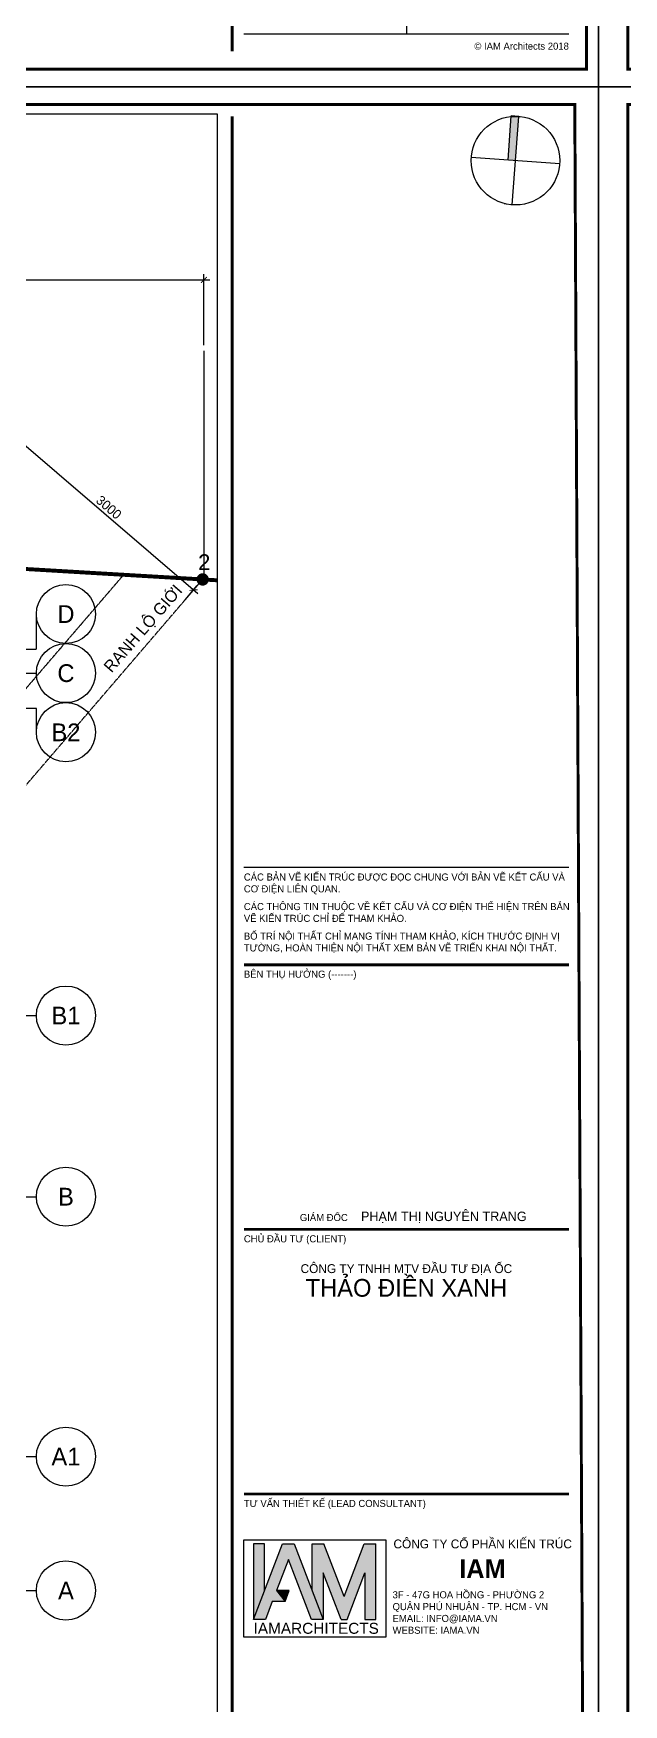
# Model space of a CAD drawing. Header units: inches. Extents: x 1721084 to 1854744, y 225101 to 488646.
# Drawn here: x 1758463 to 1765953, y 393562 to 414780 of the extents above; entities that cross this region are included whole.
import ezdxf
from ezdxf.enums import TextEntityAlignment as Align
from ezdxf.xclip import XClip

# ---------------------------------------------------------------- set-up
doc = ezdxf.new("R2010")
doc.units = ezdxf.units.IN
doc.header["$MEASUREMENT"] = 0
doc.header["$XCLIPFRAME"] = 0
for name, pattern in [('X-PL-BASE$0$X-GRID-BASE$0$CENTER2', [1.125, 0.75, -0.125, 0.125, -0.125]), ('X-PL-BASE$0$X-PL-BASE$0$CENTER', [2, 1.25, -0.25, 0.25, -0.25]), ('X-PL-BASE$0$X-PL-BASE$0$CENTER2', [1.125, 0.75, -0.125, 0.125, -0.125]), ('X-PL-BASE$0$X-PL-BASE$0$DASHDOTX2', [2, 1, -0.5, 0, -0.5]), ('X-PL-BASE$0$X-PL-BASE$0$DASHED', [0.75, 0.5, -0.25]), ('X-PL-BASE$0$X-PL-BASE$0$DASHEDX2', [1.5, 1, -0.5])]:
    doc.linetypes.add(name, pattern=pattern)
for name, color, linetype in [('A-ANNO-DIM 100', 252, 'Continuous'), ('I.A.M TITLEBLOCK - A2 -H$0$A-ANNO-KEY', 250, 'Continuous'), ('I.A.M TITLEBLOCK - A2 -H$0$A-ANNO-SYMB', 250, 'Continuous'), ('I.A.M TITLEBLOCK - A2 -H$0$A-TBLK-TEXT', 250, 'Continuous'), ('X-PL-BASE$0$X-GRID-BASE$0$A-GRID', 250, 'X-PL-BASE$0$X-GRID-BASE$0$CENTER2'), ('X-PL-BASE$0$X-GRID-BASE$0$A-GRID-SYMB', 250, 'Continuous'), ('X-PL-BASE$0$X-PL-BASE$0$A-ANNO-MARK', 250, 'Continuous'), ('X-PL-BASE$0$X-PL-BASE$0$A-ANNO-RNAM', 250, 'Continuous'), ('X-PL-BASE$0$X-PL-BASE$0$A-FLOR-VOID', 250, 'X-PL-BASE$0$X-PL-BASE$0$DASHEDX2'), ('X-PL-BASE$0$X-PL-BASE$0$A-GRID', 250, 'X-PL-BASE$0$X-PL-BASE$0$CENTER2'), ('X-PL-BASE$0$X-PL-BASE$0$A-XREF', 250, 'Continuous'), ('X-PL-BASE$0$X-PL-BASE$0$B-RanhHienTrang', 250, 'Continuous')]:
    doc.layers.add(name, color=color, linetype=linetype)
doc.layers.add('X-PL-BASE$0$X-PL-BASE$0$B-SoHieuDiem', color=250, linetype='Continuous', plot=False)
doc.layers.add('X-PL-BASE$0$X-PL-BASE$0$B-SoHieuDiem1', color=250, linetype='Continuous', plot=False)
doc.styles.add('I.A.M TITLEBLOCK - A2 -H$0$SYMBTEXT', font='ARIALN.TTF', dxfattribs={"width": 0.8})
doc.styles.add('I.A.M TITLEBLOCK - A2 -H$0$TITLE BLOCK', font='arial.ttf')
doc.styles.add('X-PL-BASE$0$X-GRID-BASE$0$SYMBTEXT', font='VAVON_.TTF')
doc.styles.add('X-PL-BASE$0$X-PL-BASE$0$HDUNGARC', font='vn_vni.shx')
doc.styles.add('X-PL-BASE$0$X-PL-BASE$0$SYMBTEXT', font='VAVON_.TTF')
doc.styles.add('X-PL-BASE$0$X-PL-BASE$0$VHELVEB', font='VHELVEB0.TTF')
doc.dimstyles.new('X-PL-BASE$0$X-PL-BASE$0$DIM-75', dxfattribs={"dimscale": 75, "dimtxt": 1.6, "dimasz": 1, "dimexe": 1, "dimexo": 1, "dimgap": 0.5, "dimtad": 1, "dimdec": 0, "dimzin": 0, "dimdsep": 46, "dimtxsty": 'X-PL-BASE$0$X-PL-BASE$0$HDUNGARC', "dimblk": 'X-PL-BASE$0$X-PL-BASE$0$_ArchTick', "dimcen": 2, "dimdle": 1, "dimclrd": 256, "dimclre": 9, "dimclrt": 3, "dimadec": 0, "dimazin": 0, "dimtfac": 1, "dimtdec": 0, "dimtix": 1, "dimtmove": 2, "dimatfit": 2, "dimfxl": 1, "dimtolj": 1, "dimtzin": 0, "dimarcsym": 2})

# ---------------------------------------------------------------- blocks, each defined once
blk = doc.blocks.new('I.A.M TITLEBLOCK - A2 -H$0$LOGO IAM')
h = blk.add_hatch(color=253)
h.dxf.hatch_style = 1
h.paths.add_polyline_path([(0.3164188728770494, 1.423952981990386), (0.1483440226199795, 1.423952981990386), (0.1483440226199795, 0.2719508203690022), (0.3164188728770494, 0.7119764909957924)])
h = blk.add_hatch(color=251)
h.dxf.hatch_style = 1
h.paths.add_polyline_path([(0.7682881511674902, 1.423952981990386), (0.5883696932462829, 1.423952981990386), (0.1483440226199795, 0.2719508203690022), (0.3282624805411869, 0.2719508203690022), (0.4321384506538406, 0.5439016407381283), (0.6280467832138248, 0.5439016407381283), (0.4963373307982569, 0.7119764909954338), (0.6783289222070197, 1.188436662969225), (1.028395363872361, 0.2719508203690022), (1.208313821793793, 0.2719508203690022)])
h = blk.add_hatch(color=253)
h.dxf.hatch_style = 1
h.paths.add_polyline_path([(1.220157429457936, 1.423952981989783), (1.040238971536742, 1.423952981989783), (1.040238971536742, 0.711976490995724), (1.208313821793793, 0.2719508203690022), (1.208313821793793, 0.9839273113629936), (1.480264642162571, 0.2719508203696062), (1.572297004610357, 0.2719508203696062), (1.84424782497961, 0.9839273113641964), (1.84424782497961, 0.2719508203696062), (2.01232267523668, 0.2719508203696062), (2.01232267523668, 1.423952981990386), (1.832404217315245, 1.423952981990386), (1.526280823385985, 0.6225115319345838)])
h = blk.add_hatch(color=253)
h.dxf.hatch_style = 1
h.paths.add_polyline_path([(0.6280467832138248, 0.5439016407381283), (0.6922456633582206, 0.7119764909951936), (0.4963373307984825, 0.7119764909954338)])
at = {"color": 251}
for p, q in [((0.1483440226199795, 0.2719508203690022), (0.5883696932462829, 1.423952981990386)), ((0.5883696932462829, 1.423952981990386), (0.7682881511674902, 1.423952981990386)), ((0.7682881511674902, 1.423952981990386), (1.208313821793793, 0.2719508203690022)), ((0.6783289222070197, 1.188436662969225), (0.4963373307982569, 0.7119764909954338)), ((1.028395363872361, 0.2719508203690022), (0.6783289222070197, 1.188436662969225)), ((0.4321384506538406, 0.5439016407381283), (0.3282624805411869, 0.2719508203690022)), ((0.6280467832138248, 0.5439016407381283), (0.4321384506538406, 0.5439016407381283)), ((0.3282624805411869, 0.2719508203690022), (0.1483440226199795, 0.2719508203690022)), ((1.208313821793793, 0.2719508203690022), (1.028395363872361, 0.2719508203690022))]:
    blk.add_line(p, q, dxfattribs=at)
at = {"color": 253}
for p, q in [((1.526280823385985, 0.6225115319345838), (1.220157429457705, 1.423952981990386)), ((1.526280823385985, 0.6225115319345838), (1.832404217315474, 1.423952981990986)), ((1.480264642162801, 0.2719508203690022), (1.208313821793793, 0.9839273113629936))]:
    blk.add_line(p, q, dxfattribs=at)
for points in [[(0.3164188728770494, 0.7119764909957924), (0.3164188728770494, 1.423952981990386), (0.1483440226199795, 1.423952981990386), (0.1483440226199795, 0.2719508203690022)], [(1.040238971536742, 0.7119764909957924), (1.040238971536742, 1.423952981989783)], [(1.040238971536742, 1.423952981989783), (1.22015742945793, 1.423952981989783)], [(1.832404217315226, 1.423952981990386), (2.01232267523668, 1.423952981990386)], [(1.84424782497961, 0.9839273113641964), (1.84424782497961, 0.2719508203696062), (2.01232267523668, 0.2719508203696062), (2.01232267523668, 1.423952981990986)], [(1.208313821793793, 0.9839273113629936), (1.208313821793793, 0.2719508203690022)], [(1.572297004610357, 0.2719508203696062), (1.84424782497961, 0.9839273113641964)], [(0.4963373307984825, 0.7119764909954338), (0.6280467832138248, 0.5439016407381283), (0.6922456633582206, 0.7119764909951936), (0.4963373307984825, 0.7119764909954338)], [(1.480264642162556, 0.2719508203696062), (1.572297004610357, 0.2719508203696062)]]:
    blk.add_lwpolyline(points, dxfattribs=at)
at = {"layer": 'Defpoints'}
blk.add_lwpolyline([(2.16066669785664, 0), (0, 0), (0, 1.48815186213551), (2.16066669785664, 1.48815186213551)], close=True, dxfattribs=at)
at = {"color": 251, "insert": (0.1483440226199795, 0.1359754101845032), "char_height": 0.1672710840001545, "attachment_point": 4, "style": 'I.A.M TITLEBLOCK - A2 -H$0$SYMBTEXT'}
blk.add_mtext_dynamic_manual_height_columns('{\\fHelvetica World|b0|i0|c0|p34;\\W1;IAM\\C253;ARCHITECTS}', width=1.760666697856321, gutter_width=315, heights=[0], dxfattribs=at)
blk = doc.blocks.new('I.A.M TITLEBLOCK - A2 -H$0$TRUE NORTH')
at = {"layer": 'I.A.M TITLEBLOCK - A2 -H$0$A-ANNO-SYMB'}
h = blk.add_hatch(color=256, dxfattribs=at)
h.dxf.hatch_style = 1
h.paths.add_polyline_path([(-249.9999999999888, 1479.019945774879, -0.0418864903599051), (7.276000000000001e-12, 1499.999999999989), (2.1311e-12, -1.24208e-11), (-249.9999999999938, -1.07161e-11)])
h.paths.add_polyline_path([(-8.1855e-12, 1499.999999999984, 0.0418864903599024), (-249.9999999999888, 1479.019945774879), (-249.9999999999939, 1499.999999999996)])
for points in [[(7.276000000000001e-12, 1499.999999999989), (-249.9999999999886, 1499.999999999991)], [(-249.9999999999938, -1.07161e-11), (-249.9999999999939, 1499.999999999996)], [(7.276000000000001e-12, -1500.000000000003), (7.276000000000001e-12, 1499.999999999989)], [(1499.999999999993, -3.8143e-11), (-1500.000000000004, 8.1275e-12)], [(-249.9999999999989, -1500.000000000012), (-250.0000000000091, -1479.019945774911)]]:
    blk.add_lwpolyline(points, dxfattribs=at)
blk.add_circle((2.1311e-12, -1.24208e-11), 1500, dxfattribs=at)
blk = doc.blocks.new('I.A.M TITLEBLOCK - A2 -H')
at = {"const_width": 0.5}
blk.add_lwpolyline([(5, 2.999999999999972), (591.9999999999998, 2.999999999999886), (589.9999999999998, 417), (5, 417.0000000000002)], close=True, dxfattribs=at)
for points in [[(531.9999999999997, 5.999999999999975), (531.9999999999997, 415.0000000000002)], [(533.9999999999999, 271.4000000000002), (588.9999999999998, 271.4000000000002)], [(533.9999999999999, 226.6000000000001), (588.9999999999998, 226.6000000000001)], [(533.9999999999999, 181.8), (588.9999999999998, 181.8)]]:
    blk.add_lwpolyline(points, dxfattribs=at)
at = {"color": 2}
for points in [[(533.9999999999999, 287.9000000000001), (588.9999999999998, 287.9000000000001)], [(561.4999999999997, 34.59999999999999), (561.4999999999997, 8.999999999999975)], [(533.9999999999999, 8.999999999999975), (588.9999999999998, 8.999999999999975)]]:
    blk.add_lwpolyline(points, dxfattribs=at)
at = {"layer": 'Defpoints'}
blk.add_lwpolyline([(0, 420), (593.9999999999998, 420), (593.9999999999998, 0), (0, 0)], close=True, dxfattribs=at)
at = {"xscale": 11.10768265360305, "yscale": 11.10768265360305, "zscale": 11.10768265360305}
blk.add_blockref('I.A.M TITLEBLOCK - A2 -H$0$LOGO IAM', (533.9999999999999, 157.5350406875152), dxfattribs=at)
at = {"layer": 'I.A.M TITLEBLOCK - A2 -H$0$A-ANNO-KEY', "xscale": 0.005, "yscale": 0.005, "zscale": 0.005, "rotation": 355.8874453798923}
blk.add_blockref('I.A.M TITLEBLOCK - A2 -H$0$TRUE NORTH', (579.9654379708425, 407.5193118062152), dxfattribs=at)
at = {"layer": 'I.A.M TITLEBLOCK - A2 -H$0$A-TBLK-TEXT', "color": 2, "lineweight": 0, "style": 'I.A.M TITLEBLOCK - A2 -H$0$TITLE BLOCK'}
for s, insert, char_height, width, attachment_point in [('\\pt1.2;{\\fVNI-Avo|b0|i0|c0|p2;CAÙC BAÛN VEÕ KIEÁN TRUÙC ÑÖÔÏC ÑOÏC CHUNG VÔÙI BAÛN VEÕ KEÁT CAÁU VAØ CÔ ÑIEÄN LIEÂN QUAN.}', (533.9999999999999, 286.8436161615581), 1.199999999999999, 55.00000000000006, 1), ('\\pt1.5;{\\fVNI-Avo|b0|i0|c0|p2;CAÙC THOÂNG TIN THUOÄC VEÀ KEÁT CAÁU VAØ CÔ ÑIEÄN THEÅ HIEÄN TREÂN BAÛN VEÕ KIEÁN TRUÙC CHÆ ÑEÅ THAM KHAÛO.}', (533.9999999999999, 281.8436161615581), 1.199999999999999, 55.57024991402101, 1), ('\\pt1.5;{\\fVNI-Avo|b0|i0|c0|p2;BOÁ TRÍ NOÄI THAÁT CHÆ MANG TÍNH THAM KHAÛO, KÍCH THÖÔÙC ÑÒNH VÒ TÖÔØNG, HOAØN THIEÄN NOÄI THAÁT XEM BAÛN VEÕ TRIEÅN KHAI NOÄI THAÁT.}', (533.9999999999999, 276.8436161615581), 1.199999999999999, 55.07780810904967, 1), ('\\pt1.2;{\\fVNI-Avo|b0|i0|c0|p2;BEÂN THUÏ HÖÔÛNG \\C7;(-------)}', (533.9999999999999, 270.4000000000002), 1.199999999999999, 22.27516520544055, 1), ('{\\fVNI-Avo|b0|i0|c0|p2;\\H0.75x;\\C7;GIAÙM ÑOÁC     \\H1.333x;\\C2;PHAÏM THÒ NGUYEÂN TRANG}', (581.8614149292732, 229.6000000000001), 1.6, 73.1888625717595, 3), ('\\pt1.2;{\\fVNI-Avo|b0|i0|c0|p2;CHUÛ ÑAÀU TÖ \\C7;(CLIENT)}', (533.9999999999999, 225.6000000000001), 1.199999999999999, 22.27516520544055, 1), ('\\pt1.2;{\\fVNI-Avo|b0|i0|c0|p2;TÖ VAÁN THIEÁT KEÁ \\C7;(LEAD CONSULTANT)}', (533.9999999999999, 180.8), 1.199999999999999, 50.34138106970249, 1)]:
    blk.add_mtext(s, dxfattribs=dict(at, insert=insert, char_height=char_height, width=width, attachment_point=attachment_point))
at = {"layer": 'I.A.M TITLEBLOCK - A2 -H$0$A-TBLK-TEXT', "color": 7, "lineweight": 0, "style": 'I.A.M TITLEBLOCK - A2 -H$0$TITLE BLOCK'}
for s, insert, char_height, width, attachment_point in [('{\\fVNI-Avo|b0|i0|c0|p2;COÂNG TY TNHH MTV ÑAÀU TÖ ÑÒA OÁC \\P\\H2x;THAÛO ÑIEÀN XANH\\H1.5056x; }', (561.4999999999997, 220.6991801518008), 1.5, 60.00000003404021, 2), ('{\\fVNI-Avo|b0|i0|c0|p2;COÂNG TY COÅ PHAÀN KIEÁN TRUÙC}', (574.4175749825393, 174.0940350245496), 1.5, 32.01940807789879, 2), ('\\pt3.2;{\\fVNI-Avo|b1|i0|c0|p2;\\C2;IAM}', (574.3685916572554, 170.7560072903445), 3.2, 32.01940807789879, 2), ('{\\fVNI-Avo|b0|i0|c0|p2;3F - 47G HOA HOÀNG - PHÖÔØNG 2 \\P\\pt1.2;QUAÄN PHUÙ NHUAÄN - TP. HCM - VN\\PEMAIL: INFO@IAMA.VN\\PWEBSITE: IAMA.VN}', (559.1659919028338, 165.3348742755946), 1.199999999999999, 41.42327391180748, 1)]:
    blk.add_mtext(s, dxfattribs=dict(at, insert=insert, char_height=char_height, width=width, attachment_point=attachment_point))
at = {"layer": 'I.A.M TITLEBLOCK - A2 -H$0$A-TBLK-TEXT', "color": 2, "insert": (588.9999999999998, 7.499999999999975), "char_height": 1.199999999999999, "width": 20.99999999999999, "attachment_point": 3, "style": 'I.A.M TITLEBLOCK - A2 -H$0$TITLE BLOCK'}
blk.add_mtext('{\\fVNI-Avo|b0|i0|c0|p0;© IAM Architects 2018}', dxfattribs=at)
blk = doc.blocks.new('X-PL-BASE$0$X-GRID-BASE$0$SYMB-GRID')
blk.add_circle((0, 0), 5)
at = {"color": 2, "style": 'X-PL-BASE$0$X-GRID-BASE$0$SYMBTEXT', "flags": 4}
blk.add_attdef('NUM', text='', height=3, dxfattribs=at).set_placement((0, 0), align=Align.MIDDLE)
blk = doc.blocks.new('X-PL-BASE$0$X-GRID-BASE')
at = {"layer": 'X-PL-BASE$0$X-GRID-BASE$0$A-GRID', "ltscale": 8}
for p, q in [((10900.00000000002, 4000.000000000156), (32399.7823056401, 4000.000000000194)), ((19300.00000000013, 700.0000000000183), (32399.7823056401, 700.0000000000412)), ((-3578.678544014041, -999.999999999818), (32399.7823056401, -999.9999999998143))]:
    blk.add_line(p, q, dxfattribs=at)
for points in [[(9937.806354413664, 10950.00000000012), (9937.806354413664, 10950.00000000012), (32399.78230564013, 10950.00000000021), (32399.7823056467, 11397.46210717754)], [(19500.00000000011, 10647.46210714397), (32399.78230561274, 10647.4621071436)], [(32399.78230561275, 9897.462107143587), (32399.78230561274, 10200.00000020542), (24700.00000005009, 10200.00000020529)], [(24700.00000005009, 6300.000000093943), (32399.7823056401, 6300.000000093779)]]:
    blk.add_lwpolyline(points, dxfattribs=at)
at = {"layer": 'X-PL-BASE$0$X-GRID-BASE$0$A-GRID-SYMB'}
ref = blk.add_blockref('X-PL-BASE$0$X-GRID-BASE$0$SYMB-GRID', (32774.78230564669, 11397.4621071436), dxfattribs=dict(at, xscale=75, yscale=75, zscale=75))
ref.add_attrib('NUM', 'D', dxfattribs={"layer": '0', "color": 2, "height": 224.9999999999999, "style": 'X-PL-BASE$0$X-GRID-BASE$0$SYMBTEXT'}).set_placement((32774.78230564669, 11397.4621071436), align=Align.MIDDLE)
ref = blk.add_blockref('X-PL-BASE$0$X-GRID-BASE$0$SYMB-GRID', (32774.78230561275, 10647.4621071436), dxfattribs=dict(at, xscale=75, yscale=75, zscale=75))
ref.add_attrib('NUM', 'C', dxfattribs={"layer": '0', "color": 2, "height": 224.9999999999999, "style": 'X-PL-BASE$0$X-GRID-BASE$0$SYMBTEXT'}).set_placement((32774.78230561275, 10647.4621071436), align=Align.MIDDLE)
ref = blk.add_blockref('X-PL-BASE$0$X-GRID-BASE$0$SYMB-GRID', (32774.78230561275, 9897.4621071436), dxfattribs=dict(at, xscale=75, yscale=75, zscale=75))
ref.add_attrib('NUM', 'B2', dxfattribs={"layer": '0', "color": 2, "height": 224.9999999999999, "style": 'X-PL-BASE$0$X-GRID-BASE$0$SYMBTEXT'}).set_placement((32774.78230561275, 9897.4621071436), align=Align.MIDDLE)
ref = blk.add_blockref('X-PL-BASE$0$X-GRID-BASE$0$SYMB-GRID', (32774.78230564009, 6300.000000093779), dxfattribs=dict(at, xscale=75, yscale=75, zscale=75))
ref.add_attrib('NUM', 'B1', dxfattribs={"layer": '0', "color": 2, "height": 224.9999999999999, "style": 'X-PL-BASE$0$X-GRID-BASE$0$SYMBTEXT'}).set_placement((32774.78230564009, 6300.000000093779), align=Align.MIDDLE)
ref = blk.add_blockref('X-PL-BASE$0$X-GRID-BASE$0$SYMB-GRID', (32774.78230564009, 4000.000000000192), dxfattribs=dict(at, xscale=75, yscale=75, zscale=75))
ref.add_attrib('NUM', 'B', dxfattribs={"layer": '0', "color": 2, "height": 224.9999999999999, "style": 'X-PL-BASE$0$X-GRID-BASE$0$SYMBTEXT'}).set_placement((32774.78230564009, 4000.000000000192), align=Align.MIDDLE)
ref = blk.add_blockref('X-PL-BASE$0$X-GRID-BASE$0$SYMB-GRID', (32774.78230564011, 700.0000000000412), dxfattribs=dict(at, xscale=75, yscale=75, zscale=75))
ref.add_attrib('NUM', 'A1', dxfattribs={"layer": '0', "color": 2, "height": 224.9999999999999, "style": 'X-PL-BASE$0$X-GRID-BASE$0$SYMBTEXT'}).set_placement((32774.78230564011, 700.0000000000412), align=Align.MIDDLE)
ref = blk.add_blockref('X-PL-BASE$0$X-GRID-BASE$0$SYMB-GRID', (32774.78230564011, -999.9999999998143), dxfattribs=dict(at, xscale=75, yscale=75, zscale=75))
ref.add_attrib('NUM', 'A', dxfattribs={"layer": '0', "color": 2, "height": 224.9999999999999, "style": 'X-PL-BASE$0$X-GRID-BASE$0$SYMBTEXT'}).set_placement((32774.78230564011, -999.9999999998143), align=Align.MIDDLE)
blk = doc.blocks.new('X-PL-BASE$0$X-PL-BASE$0$_ArchTick')
at = {"color": 0, "linetype": 'ByBlock', "const_width": 0.15}
blk.add_lwpolyline([(-0.5000000000000018, -0.4822552045807244), (0.5, 0.5177447954192829)], dxfattribs=at)
blk = doc.blocks.new('*D687')
at = {"layer": 'Defpoints', "color": 0, "transparency": 16777216}
for p in [(25599.99999999993, 15638.19757388747), (25599.99999999993, 14738.19757388748), (34525.59572899737, 14738.19757388748)]:
    blk.add_point(p, dxfattribs=at)
at = {"layer": 'X-PL-BASE$0$X-PL-BASE$0$A-ANNO-MARK', "color": 9, "lineweight": -2, "transparency": 16777216}
for p, q in [((25599.99999999993, 14813.19757388748), (25599.99999999993, 15713.19757388747)), ((34525.59572899737, 14813.19757388748), (34525.59572899737, 15713.19757388747))]:
    blk.add_line(p, q, dxfattribs=at)
at = {"layer": 'X-PL-BASE$0$X-PL-BASE$0$A-ANNO-MARK', "lineweight": -2, "transparency": 16777216}
blk.add_line((34600.59572899737, 15638.19757388747), (25524.99999999993, 15638.19757388747), dxfattribs=at)
at = {"layer": 'X-PL-BASE$0$X-PL-BASE$0$A-ANNO-MARK', "lineweight": -2, "transparency": 16777216, "xscale": 75, "yscale": 75, "zscale": 75, "rotation": 180}
blk.add_blockref('X-PL-BASE$0$X-PL-BASE$0$_ArchTick', (25599.99999999993, 15638.19757388747), dxfattribs=at)
at = {"layer": 'X-PL-BASE$0$X-PL-BASE$0$A-ANNO-MARK', "lineweight": -2, "transparency": 16777216, "xscale": 75, "yscale": 75, "zscale": 75}
blk.add_blockref('X-PL-BASE$0$X-PL-BASE$0$_ArchTick', (34525.59572899737, 15638.19757388747), dxfattribs=at)
at = {"layer": 'X-PL-BASE$0$X-PL-BASE$0$A-ANNO-MARK', "color": 3, "transparency": 16777216, "insert": (30062.79786449865, 15735.69757388747), "char_height": 120, "attachment_point": 5, "style": 'X-PL-BASE$0$X-PL-BASE$0$HDUNGARC'}
blk.add_mtext('\\A1;8926', dxfattribs=at)
blk = doc.blocks.new('X-PL-BASE$0$X-PL-BASE$0$RANH DAT')
at = {"color": 4, "linetype": 'X-PL-BASE$0$X-PL-BASE$0$DASHED', "ltscale": 7}
blk.add_line((-17866.78343728219, -102.337669765111), (-5126.09915474426, 14734.59458536117), dxfattribs=at)
at = {"color": 20, "linetype": 'X-PL-BASE$0$X-PL-BASE$0$DASHDOTX2', "ltscale": 4, "const_width": 50}
blk.add_lwpolyline([(-11627.29456309721, -102.3376698006832), (-11627.29456309721, -102.3376698006832), (-2.910383e-10, 1.164153e-10), (992.3107898987656, 14373.5282487044), (-5110.730678946215, 14733.68764396724), (-10633.96828031746, 15059.63101499682), (-41580.12939057983, 16885.85990410079), (-41827.60296804322, -102.3376699942382), (-17866.78343735436, -102.337669765111), (-11627.29456321617, -102.3376697921485)], dxfattribs=at)
at = {"layer": 'X-PL-BASE$0$X-PL-BASE$0$B-SoHieuDiem1', "const_width": 78.39999999999998}
blk.add_lwpolyline([(-5165.198218361744, 14737.40585261102, 1), (-5087.000091126775, 14731.78331811132, 1)], format="xyb", close=True, dxfattribs=at)
at = {"layer": 'X-PL-BASE$0$X-PL-BASE$0$A-ANNO-RNAM', "insert": (-5871.530549757499, 14101.95768031883), "char_height": 150, "width": 5649.764704245291, "attachment_point": 5, "rotation": 48.99999999999999, "style": 'X-PL-BASE$0$X-PL-BASE$0$SYMBTEXT'}
blk.add_mtext('RANH LOÄ GIÔÙI', dxfattribs=at)
at = {"layer": 'X-PL-BASE$0$X-PL-BASE$0$B-SoHieuDiem', "style": 'X-PL-BASE$0$X-PL-BASE$0$VHELVEB'}
blk.add_text('2', height=200, dxfattribs=at).set_placement((-5183.415022654961, 14854.11641432425))
blk = doc.blocks.new('*D691')
at = {"layer": 'Defpoints', "color": 0, "transparency": 16777216}
for p in [(32117.54533745047, 13655.4894549888), (31964.55082596682, 13477.3224780862), (34240.55255780666, 11522.88749157838)]:
    blk.add_point(p, dxfattribs=at)
at = {"layer": 'X-PL-BASE$0$X-PL-BASE$0$A-ANNO-MARK', "color": 9, "lineweight": -2, "transparency": 16777216}
for p, q in [((32013.41170062999, 13534.22252138275), (32166.40621211364, 13712.38949828535)), ((34289.41343246982, 11579.78753487493), (34442.40794395347, 11757.95451177753))]:
    blk.add_line(p, q, dxfattribs=at)
at = {"layer": 'X-PL-BASE$0$X-PL-BASE$0$A-ANNO-MARK', "lineweight": -2, "transparency": 16777216}
blk.add_line((34450.44711258685, 11652.1935938178), (32060.64529415391, 13704.35032965197), dxfattribs=at)
at = {"layer": 'X-PL-BASE$0$X-PL-BASE$0$A-ANNO-MARK', "lineweight": -2, "transparency": 16777216, "xscale": 75, "yscale": 75, "zscale": 75}
for p, rotation in [((32117.54533745047, 13655.4894549888), 139.3468455179424), ((34393.5470692903, 11701.05446848098), 319.3468455179424)]:
    blk.add_blockref('X-PL-BASE$0$X-PL-BASE$0$_ArchTick', p, dxfattribs=dict(at, rotation=rotation))
at = {"layer": 'X-PL-BASE$0$X-PL-BASE$0$A-ANNO-MARK', "color": 3, "transparency": 16777216, "insert": (33319.06534043251, 12752.2420180204), "char_height": 120, "attachment_point": 5, "rotation": 319.34684551794237, "style": 'X-PL-BASE$0$X-PL-BASE$0$HDUNGARC'}
blk.add_mtext('\\A1;3000', dxfattribs=at)
blk = doc.blocks.new('X-PL-BASE')
at = {"layer": 'Defpoints', "color": 5}
blk.add_lwpolyline([(34696.32145598597, -12850.40767212701), (-4378.678544014038, -12850.40767212701), (-4378.678544014038, 17749.59232787299), (34696.32145598597, 17749.59232787299)], close=True, dxfattribs=at)
blk.add_lwpolyline([(34696.32145598597, -12850.40767212701), (-4378.678544014038, -12850.40767212701), (-4378.678544014038, 17749.59232787299), (34696.32145598597, 17749.59232787299)], close=True, dxfattribs=at)
at = {"layer": 'X-PL-BASE$0$X-PL-BASE$0$A-FLOR-VOID', "color": 8, "linetype": 'X-PL-BASE$0$X-PL-BASE$0$DASHEDX2', "ltscale": 1.5}
blk.add_line((33506.6054322918, 11896.15908989791), (20715.06222642236, -2999.999999777008), dxfattribs=at)
at = {"layer": 'X-PL-BASE$0$X-PL-BASE$0$A-GRID', "color": 9, "linetype": 'X-PL-BASE$0$X-PL-BASE$0$CENTER', "ltscale": 4}
blk.add_lwpolyline([(34525.59572899737, 14738.19757388748), (34525.59572899737, 11836.02531396163)], dxfattribs=at)
at = {"layer": 'X-PL-BASE$0$X-PL-BASE$0$A-XREF', "color": 250}
blk.add_blockref('X-PL-BASE$0$X-GRID-BASE', (0, 0), dxfattribs=at)
at = {"layer": 'X-PL-BASE$0$X-PL-BASE$0$B-RanhHienTrang'}
blk.add_blockref('X-PL-BASE$0$X-PL-BASE$0$RANH DAT', (39636.32640790709, -2897.662330001818), dxfattribs=at)
at = {"layer": 'X-PL-BASE$0$X-PL-BASE$0$A-ANNO-MARK'}
dim = blk.add_linear_dim(base=(25599.99999999993, 15638.19757388747), p1=(34525.59572899737, 14738.19757388748), p2=(25599.99999999993, 14738.19757388748), dimstyle='X-PL-BASE$0$X-PL-BASE$0$DIM-75', dxfattribs=at)
dim.commit()
dim.dimension.update_dxf_attribs({"geometry": '*D687', "text_midpoint": (30062.79786449865, 15735.69757388747)})
dim = blk.add_aligned_dim(p1=(34240.55255780665, 11522.88749157838), p2=(31964.55082596682, 13477.3224780862), distance=-234.8420579937325, dimstyle='X-PL-BASE$0$X-PL-BASE$0$DIM-75', dxfattribs=at)
dim.commit()
dim.dimension.update_dxf_attribs({"geometry": '*D691', "text_midpoint": (33319.06534043251, 12752.2420180204)})

msp = doc.modelspace()

# ---------------------------------------------------------------- block references
ref = msp.add_blockref('X-PL-BASE', (1726100.38168202, 396010.5894645699))
XClip(ref).set_block_clipping_path([(-4378.678544014081, -12850.40767212701), (34696.321455986006, 17749.59232787299)])
at = {"layer": 'A-ANNO-DIM 100', "xscale": 75, "yscale": 75, "zscale": 75}
for p in [(1721083.5, 414101), (1765633.5, 414101), (1765633.5, 382601)]:
    msp.add_blockref('I.A.M TITLEBLOCK - A2 -H', p, dxfattribs=at)

# ---------------------------------------------------------------- next in the draw order: block references
msp.add_blockref('I.A.M TITLEBLOCK - A2 -H', (1721083.5, 382601), dxfattribs=at)

doc.saveas('drawing.dxf')
